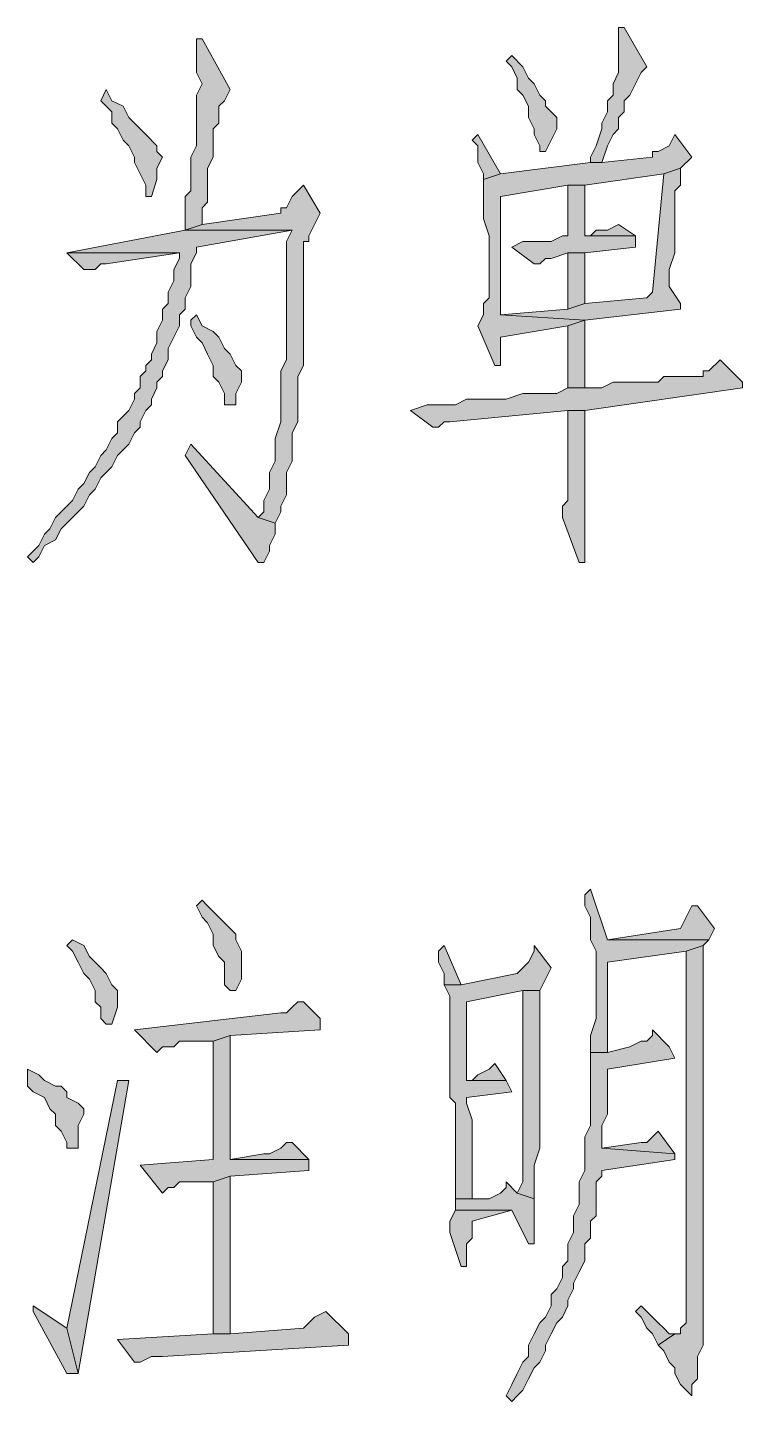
# Model space of a CAD drawing. Header units: millimetres. Extents: x 24 to 410, y 10 to 282.
# Drawn here: x 344.04 to 349.42, y 53.3 to 63.63 of the extents above; entities that cross this region are included whole.
import ezdxf

# ---------------------------------------------------------------- set-up
doc = ezdxf.new("R2010")
doc.units = ezdxf.units.MM

msp = doc.modelspace()

# ---------------------------------------------------------------- hatches: boundary and pattern name
h = msp.add_hatch(color=256)
h.dxf.hatch_style = 2
h.paths.add_polyline_path([(345.355333, 63.542333), (345.313, 63.542333), (345.313, 63.5), (345.313, 63.288333), (345.355333, 63.203667), (345.313, 63.119), (345.313, 62.738), (345.270667, 62.653333), (345.270667, 62.399333), (345.228333, 62.357), (345.228333, 62.103), (345.355333, 62.145333), (345.355333, 62.272333), (345.397667, 62.314667), (345.397667, 62.441667), (345.397667, 62.568667), (345.44, 62.653333), (345.44, 62.865), (345.482333, 62.907333), (345.482333, 63.034333), (345.524667, 63.076667), (345.567, 63.161333)])
h = msp.add_hatch(color=256)
h.dxf.hatch_style = 2
h.paths.add_polyline_path([(348.530333, 63.627), (348.488, 63.627), (348.488, 63.542333), (348.488, 63.288333), (348.445667, 63.203667), (348.445667, 63.119), (348.403333, 63.076667), (348.403333, 62.992), (348.361, 62.907333), (348.361, 62.865), (348.318667, 62.738), (348.276333, 62.653333), (348.276333, 62.611), (348.361, 62.611), (348.403333, 62.738), (348.445667, 62.822667), (348.488, 62.865), (348.488, 62.949667), (348.530333, 62.992), (348.530333, 63.076667), (348.572667, 63.119), (348.615, 63.203667), (348.657333, 63.288333), (348.699667, 63.330667)])
h = msp.add_hatch(color=256)
h.dxf.hatch_style = 2
h.paths.add_polyline_path([(347.683667, 63.415333), (347.641333, 63.373), (347.683667, 63.330667), (347.726, 63.246), (347.726, 63.161333), (347.768333, 63.119), (347.810667, 63.034333), (347.810667, 62.949667), (347.853, 62.865), (347.853, 62.822667), (347.895333, 62.738), (347.895333, 62.695667), (347.937667, 62.695667), (347.98, 62.780333), (348.022333, 62.865), (348.022333, 62.949667), (347.937667, 63.034333), (347.937667, 63.076667), (347.895333, 63.119), (347.853, 63.203667), (347.810667, 63.246), (347.768333, 63.330667)])
h = msp.add_hatch(color=256)
h.dxf.hatch_style = 2
h.paths.add_polyline_path([(344.635667, 63.161333), (344.593333, 63.076667), (344.635667, 63.034333), (344.678, 62.992), (344.678, 62.907333), (344.720333, 62.865), (344.762667, 62.780333), (344.805, 62.738), (344.847333, 62.653333), (344.847333, 62.611), (344.889667, 62.526333), (344.932, 62.441667), (344.932, 62.357), (344.974333, 62.357), (345.016667, 62.484), (345.016667, 62.568667), (345.059, 62.653333), (345.016667, 62.695667), (345.016667, 62.738), (344.932, 62.822667), (344.889667, 62.865), (344.847333, 62.907333), (344.805, 62.949667), (344.762667, 63.034333), (344.678, 63.076667)])
h = msp.add_hatch(color=256)
h.dxf.hatch_style = 2
h.paths.add_polyline_path([(347.429667, 62.822667), (347.387333, 62.780333), (347.429667, 62.738), (347.429667, 62.611), (347.472, 62.526333), (347.472, 62.484), (347.599, 62.526333)])
h = msp.add_hatch(color=256)
h.dxf.hatch_style = 2
h.paths.add_polyline_path([(348.911333, 62.822667), (348.869, 62.738), (348.784333, 62.695667), (348.742, 62.695667), (348.742, 62.653333), (348.361, 62.611), (348.276333, 62.611), (347.599, 62.526333), (347.472, 62.484), (347.472, 62.187667), (347.514333, 62.060667), (347.514333, 61.595), (347.472, 61.552667), (347.472, 61.468), (347.429667, 61.383333), (347.556667, 61.087), (347.599, 61.087), (347.599, 61.298667), (348.107, 61.383333), (348.234, 61.425667), (347.599, 61.468), (347.599, 62.357), (348.107, 62.441667), (348.234, 62.441667), (348.826667, 62.526333), (348.953667, 62.568667), (349.038333, 62.653333)])
h = msp.add_hatch(color=256)
h.dxf.hatch_style = 2
h.paths.add_polyline_path([(348.953667, 62.568667), (348.826667, 62.526333), (348.742, 61.637333), (348.699667, 61.595), (348.234, 61.552667), (348.107, 61.510333), (347.599, 61.468), (348.234, 61.425667), (348.953667, 61.510333), (348.953667, 61.552667), (348.869, 61.679667), (348.869, 61.806667), (348.911333, 61.933667), (348.911333, 62.399333), (348.953667, 62.441667)])
h = msp.add_hatch(color=256)
h.dxf.hatch_style = 2
h.paths.add_polyline_path([(346.117333, 62.441667), (346.032667, 62.357), (345.990333, 62.272333), (345.948, 62.272333), (345.948, 62.23), (345.355333, 62.145333), (345.228333, 62.103), (346.032667, 62.103), (345.990333, 62.018333), (345.990333, 61.129333), (345.948, 61.044667), (345.948, 60.790667), (345.948, 60.706), (345.948, 60.663667), (345.905667, 60.536667), (345.905667, 60.367333), (345.863333, 60.282667), (345.863333, 60.155667), (345.821, 60.071), (345.821, 59.986333), (345.778667, 59.944), (345.905667, 59.901667), (345.948, 59.986333), (345.948, 60.028667), (345.990333, 60.113333), (345.990333, 60.282667), (346.032667, 60.367333), (346.032667, 60.579), (346.075, 60.663667), (346.075, 61.002333), (346.117333, 61.087), (346.117333, 62.018333), (346.159667, 62.018333), (346.159667, 62.060667), (346.202, 62.145333), (346.244333, 62.23)])
h = msp.add_hatch(color=256)
h.dxf.hatch_style = 2
h.paths.add_polyline_path([(348.234, 62.441667), (348.107, 62.441667), (348.107, 62.314667), (348.107, 62.060667), (348.064667, 62.060667), (347.98, 62.018333), (347.768333, 62.018333), (347.683667, 61.976), (347.853, 61.849), (347.895333, 61.849), (347.937667, 61.891333), (347.98, 61.891333), (348.107, 61.933667), (348.234, 61.933667), (348.615, 61.976), (348.615, 62.060667), (348.234, 62.060667)])
h = msp.add_hatch(color=256)
h.dxf.hatch_style = 2
h.paths.add_polyline_path([(345.228333, 62.103), (344.339333, 61.933667), (345.186, 61.933667), (345.186, 61.891333), (345.143667, 61.806667), (345.143667, 61.722), (345.101333, 61.637333), (345.101333, 61.552667), (345.059, 61.510333), (345.059, 61.425667), (345.016667, 61.341), (345.016667, 61.256333), (344.974333, 61.171667), (344.974333, 61.129333), (344.932, 61.087), (344.932, 61.044667), (344.889667, 61.002333), (344.889667, 60.917667), (344.847333, 60.875333), (344.847333, 60.833), (344.805, 60.748333), (344.762667, 60.706), (344.720333, 60.663667), (344.720333, 60.579), (344.678, 60.536667), (344.635667, 60.452), (344.593333, 60.409667), (344.551, 60.325), (344.508667, 60.282667), (344.466333, 60.198), (344.424, 60.155667), (344.381667, 60.071), (344.339333, 60.028667), (344.254667, 59.944), (344.212333, 59.859333), (344.17, 59.817), (344.127667, 59.732333), (344.043, 59.647667), (344.085333, 59.605333), (344.127667, 59.647667), (344.17, 59.732333), (344.254667, 59.774667), (344.297, 59.859333), (344.339333, 59.901667), (344.424, 59.986333), (344.466333, 60.028667), (344.508667, 60.113333), (344.551, 60.155667), (344.593333, 60.240333), (344.635667, 60.282667), (344.678, 60.325), (344.720333, 60.409667), (344.762667, 60.452), (344.805, 60.494333), (344.847333, 60.579), (344.889667, 60.621333), (344.889667, 60.663667), (344.932, 60.748333), (344.974333, 60.790667), (344.974333, 60.833), (345.016667, 60.917667), (345.016667, 60.96), (345.059, 61.002333), (345.059, 61.044667), (345.101333, 61.129333), (345.101333, 61.214), (345.143667, 61.298667), (345.186, 61.383333), (345.186, 61.468), (345.228333, 61.510333), (345.228333, 61.595), (345.270667, 61.679667), (345.270667, 61.849), (345.313, 61.933667), (345.313, 61.976), (346.032667, 62.103)])
h = msp.add_hatch(color=256)
h.dxf.hatch_style = 2
h.paths.add_polyline_path([(348.488, 62.145333), (348.403333, 62.103), (348.318667, 62.103), (348.276333, 62.060667), (348.234, 62.060667), (348.615, 62.060667)])
h = msp.add_hatch(color=256)
h.dxf.hatch_style = 2
h.paths.add_polyline_path([(344.339333, 61.933667), (344.466333, 61.806667), (344.551, 61.806667), (344.593333, 61.849), (344.635667, 61.849), (345.186, 61.933667)])
h = msp.add_hatch(color=256)
h.dxf.hatch_style = 2
h.paths.add_polyline_path([(348.234, 61.933667), (348.107, 61.933667), (348.107, 61.891333), (348.107, 61.510333), (348.234, 61.552667)])
h = msp.add_hatch(color=256)
h.dxf.hatch_style = 2
h.paths.add_polyline_path([(345.313, 61.468), (345.270667, 61.425667), (345.270667, 61.383333), (345.313, 61.298667), (345.355333, 61.256333), (345.397667, 61.171667), (345.44, 61.087), (345.44, 61.002333), (345.482333, 60.96), (345.524667, 60.875333), (345.524667, 60.790667), (345.609333, 60.790667), (345.609333, 60.875333), (345.651667, 60.96), (345.651667, 61.044667), (345.609333, 61.087), (345.567, 61.171667), (345.524667, 61.214), (345.482333, 61.298667), (345.44, 61.341), (345.355333, 61.383333)])
h = msp.add_hatch(color=256)
h.dxf.hatch_style = 2
h.paths.add_polyline_path([(348.234, 61.425667), (348.107, 61.383333), (348.107, 60.917667), (348.234, 60.917667)])
h = msp.add_hatch(color=256)
h.dxf.hatch_style = 2
h.paths.add_polyline_path([(349.25, 61.129333), (349.165333, 61.044667), (349.123, 61.044667), (349.123, 61.002333), (348.826667, 61.002333), (348.784333, 60.96), (348.445667, 60.96), (348.361, 60.917667), (348.107, 60.917667), (348.022333, 60.875333), (347.768333, 60.875333), (347.641333, 60.833), (347.345, 60.833), (347.260333, 60.790667), (347.048667, 60.790667), (346.921667, 60.748333), (347.091, 60.621333), (347.133333, 60.621333), (347.175667, 60.663667), (347.218, 60.663667), (348.107, 60.748333), (348.234, 60.748333), (349.419333, 60.917667), (349.419333, 60.96)])
h = msp.add_hatch(color=256)
h.dxf.hatch_style = 2
h.paths.add_polyline_path([(348.234, 60.748333), (348.107, 60.748333), (348.107, 60.706), (348.107, 60.071), (348.064667, 60.028667), (348.064667, 59.944), (348.191667, 59.605333), (348.234, 59.605333), (348.234, 60.028667)])
h = msp.add_hatch(color=256)
h.dxf.hatch_style = 2
h.paths.add_polyline_path([(345.270667, 60.494333), (345.228333, 60.409667), (345.778667, 59.605333), (345.821, 59.605333), (345.863333, 59.69), (345.863333, 59.732333), (345.905667, 59.817), (345.905667, 59.901667), (345.778667, 59.944)])
h = msp.add_hatch(color=256)
h.dxf.hatch_style = 2
h.paths.add_polyline_path([(348.276333, 57.15), (348.234, 57.107667), (348.234, 57.023), (348.276333, 56.938333), (348.276333, 56.769), (348.318667, 56.684333), (348.318667, 56.176333), (348.276333, 56.049333), (348.276333, 55.922333), (348.403333, 55.922333), (348.403333, 56.599667), (348.996, 56.684333), (349.123, 56.726667), (349.165333, 56.769), (348.403333, 56.769)])
h = msp.add_hatch(color=256)
h.dxf.hatch_style = 2
h.paths.add_polyline_path([(345.355333, 57.065333), (345.313, 57.023), (345.355333, 56.938333), (345.397667, 56.896), (345.44, 56.811333), (345.44, 56.726667), (345.482333, 56.642), (345.524667, 56.599667), (345.524667, 56.430333), (345.567, 56.388), (345.609333, 56.388), (345.651667, 56.472667), (345.651667, 56.684333), (345.609333, 56.769), (345.609333, 56.811333), (345.567, 56.853667), (345.524667, 56.896), (345.482333, 56.938333), (345.397667, 57.023)])
h = msp.add_hatch(color=256)
h.dxf.hatch_style = 2
h.paths.add_polyline_path([(349.080667, 57.023), (349.038333, 57.023), (348.996, 56.938333), (348.953667, 56.853667), (348.403333, 56.769), (349.165333, 56.769), (349.207667, 56.853667)])
h = msp.add_hatch(color=256)
h.dxf.hatch_style = 2
h.paths.add_polyline_path([(344.381667, 56.769), (344.339333, 56.726667), (344.381667, 56.684333), (344.424, 56.599667), (344.466333, 56.515), (344.508667, 56.472667), (344.551, 56.388), (344.551, 56.303333), (344.593333, 56.261), (344.593333, 56.176333), (344.635667, 56.134), (344.678, 56.134), (344.720333, 56.261), (344.720333, 56.388), (344.678, 56.430333), (344.635667, 56.515), (344.593333, 56.557333), (344.551, 56.599667), (344.508667, 56.642), (344.466333, 56.726667)])
h = msp.add_hatch(color=256)
h.dxf.hatch_style = 2
h.paths.add_polyline_path([(347.175667, 56.726667), (347.133333, 56.684333), (347.133333, 56.599667), (347.175667, 56.515), (347.175667, 56.430333), (347.302667, 56.430333)])
h = msp.add_hatch(color=256)
h.dxf.hatch_style = 2
h.paths.add_polyline_path([(347.853, 56.726667), (347.853, 56.684333), (347.810667, 56.599667), (347.768333, 56.557333), (347.726, 56.515), (347.302667, 56.430333), (347.175667, 56.430333), (347.218, 56.345667), (347.218, 55.583667), (347.260333, 55.541333), (347.260333, 54.864), (347.260333, 54.821667), (347.387333, 54.821667), (347.387333, 54.906333), (347.387333, 55.414333), (347.345, 55.541333), (347.345, 55.583667), (347.683667, 55.626), (347.641333, 55.710667), (347.345, 55.710667), (347.345, 55.837667), (347.345, 56.303333), (347.768333, 56.388), (347.895333, 56.388), (347.937667, 56.472667), (347.98, 56.557333)])
h = msp.add_hatch(color=256)
h.dxf.hatch_style = 2
h.paths.add_polyline_path([(349.123, 56.726667), (348.996, 56.684333), (348.996, 53.890333), (348.953667, 53.848), (348.953667, 53.805667), (348.911333, 53.805667), (348.784333, 53.721), (348.826667, 53.678667), (348.869, 53.594), (348.911333, 53.551667), (348.911333, 53.509333), (348.953667, 53.424667), (348.996, 53.382333), (349.038333, 53.34), (349.038333, 53.424667), (349.080667, 53.467), (349.080667, 53.636333), (349.123, 53.721), (349.123, 54.144333), (349.123, 54.271333)])
h = msp.add_hatch(color=256)
h.dxf.hatch_style = 2
h.paths.add_polyline_path([(346.117333, 56.303333), (346.075, 56.303333), (346.032667, 56.261), (345.990333, 56.218667), (345.948, 56.218667), (344.847333, 56.091667), (345.016667, 55.922333), (345.059, 55.964667), (345.143667, 55.964667), (345.186, 56.007), (345.44, 56.007), (345.567, 56.049333), (346.244333, 56.091667), (346.244333, 56.176333)])
h = msp.add_hatch(color=256)
h.dxf.hatch_style = 2
h.paths.add_polyline_path([(347.895333, 56.388), (347.768333, 56.388), (347.768333, 56.261), (347.768333, 54.948667), (347.726, 54.864), (347.853, 54.821667), (347.853, 55.075667), (347.895333, 55.202667), (347.895333, 55.287333)])
h = msp.add_hatch(color=256)
h.dxf.hatch_style = 2
h.paths.add_polyline_path([(348.742, 56.091667), (348.742, 56.049333), (348.699667, 56.007), (348.657333, 56.007), (348.572667, 55.964667), (348.403333, 55.922333), (348.276333, 55.922333), (348.276333, 55.837667), (348.276333, 55.372), (348.234, 55.287333), (348.234, 55.033333), (348.191667, 54.948667), (348.191667, 54.779333), (348.149333, 54.694667), (348.149333, 54.567667), (348.107, 54.483), (348.107, 54.440667), (348.107, 54.356), (348.064667, 54.313667), (348.064667, 54.229), (348.022333, 54.144333), (347.98, 54.102), (347.98, 54.017333), (347.937667, 53.932667), (347.895333, 53.890333), (347.853, 53.805667), (347.810667, 53.721), (347.810667, 53.636333), (347.768333, 53.594), (347.726, 53.509333), (347.683667, 53.424667), (347.641333, 53.34), (347.683667, 53.297667), (347.726, 53.34), (347.768333, 53.382333), (347.810667, 53.467), (347.853, 53.551667), (347.895333, 53.594), (347.937667, 53.678667), (347.937667, 53.721), (347.98, 53.805667), (348.022333, 53.890333), (348.064667, 53.932667), (348.107, 54.017333), (348.107, 54.059667), (348.149333, 54.144333), (348.149333, 54.186667), (348.191667, 54.271333), (348.234, 54.356), (348.234, 54.483), (348.276333, 54.525333), (348.276333, 54.652333), (348.318667, 54.694667), (348.318667, 54.948667), (348.361, 54.991), (348.361, 55.033333), (348.911333, 55.118), (348.911333, 55.160333), (348.361, 55.202667), (348.361, 55.372), (348.403333, 55.456667), (348.403333, 55.795333), (348.911333, 55.88), (348.869, 55.964667)])
h = msp.add_hatch(color=256)
h.dxf.hatch_style = 2
h.paths.add_polyline_path([(345.567, 56.049333), (345.44, 56.007), (345.44, 55.118), (344.889667, 55.075667), (345.059, 54.864), (345.101333, 54.906333), (345.143667, 54.906333), (345.186, 54.948667), (345.44, 54.948667), (345.567, 54.991), (346.159667, 55.033333), (346.159667, 55.118), (345.567, 55.118)])
h = msp.add_hatch(color=256)
h.dxf.hatch_style = 2
h.paths.add_polyline_path([(344.043, 55.795333), (344.043, 55.668333), (344.085333, 55.626), (344.17, 55.583667), (344.212333, 55.499), (344.254667, 55.456667), (344.254667, 55.372), (344.297, 55.329667), (344.339333, 55.245), (344.339333, 55.202667), (344.424, 55.202667), (344.424, 55.372), (344.466333, 55.456667), (344.466333, 55.499), (344.424, 55.541333), (344.339333, 55.583667), (344.339333, 55.626), (344.297, 55.668333), (344.254667, 55.668333), (344.17, 55.710667), (344.127667, 55.753)])
h = msp.add_hatch(color=256)
h.dxf.hatch_style = 2
h.paths.add_polyline_path([(347.556667, 55.837667), (347.514333, 55.795333), (347.429667, 55.753), (347.387333, 55.710667), (347.345, 55.710667), (347.641333, 55.710667)])
h = msp.add_hatch(color=256)
h.dxf.hatch_style = 2
h.paths.add_polyline_path([(344.720333, 55.710667), (344.339333, 53.848), (344.424, 53.509333), (344.805, 55.710667)])
h = msp.add_hatch(color=256)
h.dxf.hatch_style = 2
h.paths.add_polyline_path([(348.784333, 55.329667), (348.742, 55.287333), (348.699667, 55.245), (348.657333, 55.245), (348.361, 55.202667), (348.911333, 55.160333)])
h = msp.add_hatch(color=256)
h.dxf.hatch_style = 2
h.paths.add_polyline_path([(346.032667, 55.245), (345.990333, 55.245), (345.948, 55.202667), (345.863333, 55.160333), (345.821, 55.160333), (345.567, 55.118), (346.159667, 55.118)])
h = msp.add_hatch(color=256)
h.dxf.hatch_style = 2
h.paths.add_polyline_path([(345.567, 54.991), (345.44, 54.948667), (345.44, 53.805667), (345.567, 53.805667)])
h = msp.add_hatch(color=256)
h.dxf.hatch_style = 2
h.paths.add_polyline_path([(347.641333, 54.948667), (347.641333, 54.906333), (347.599, 54.864), (347.514333, 54.821667), (347.260333, 54.821667), (347.260333, 54.737), (347.683667, 54.737), (347.810667, 54.483), (347.853, 54.483), (347.853, 54.567667), (347.853, 54.821667), (347.726, 54.864)])
h = msp.add_hatch(color=256)
h.dxf.hatch_style = 2
h.paths.add_polyline_path([(347.260333, 54.737), (347.218, 54.652333), (347.218, 54.567667), (347.302667, 54.313667), (347.345, 54.313667), (347.345, 54.356), (347.345, 54.483), (347.387333, 54.525333), (347.387333, 54.652333), (347.683667, 54.737)])
h = msp.add_hatch(color=256)
h.dxf.hatch_style = 2
h.paths.add_polyline_path([(344.085333, 54.017333), (344.085333, 53.975), (344.339333, 53.509333), (344.424, 53.509333), (344.339333, 53.848)])
h = msp.add_hatch(color=256)
h.dxf.hatch_style = 2
h.paths.add_polyline_path([(346.286667, 53.975), (346.202, 53.932667), (346.159667, 53.890333), (346.117333, 53.848), (345.567, 53.805667), (345.44, 53.805667), (344.720333, 53.763333), (344.847333, 53.594), (344.889667, 53.594), (344.974333, 53.636333), (345.059, 53.636333), (346.456, 53.721), (346.456, 53.805667)])
h = msp.add_hatch(color=256)
h.dxf.hatch_style = 2
h.paths.add_polyline_path([(348.657333, 54.017333), (348.615, 53.975), (348.657333, 53.932667), (348.699667, 53.848), (348.742, 53.805667), (348.784333, 53.721), (348.911333, 53.805667), (348.869, 53.805667), (348.826667, 53.848), (348.784333, 53.890333), (348.742, 53.932667)])

# ---------------------------------------------------------------- linework, layer by layer
at = {"lineweight": 0}
for points in [[(345.355333, 63.542333), (345.313, 63.542333), (345.313, 63.5), (345.313, 63.288333), (345.355333, 63.203667), (345.313, 63.119), (345.313, 62.738), (345.270667, 62.653333), (345.270667, 62.399333), (345.228333, 62.357), (345.228333, 62.103), (345.355333, 62.145333), (345.355333, 62.272333), (345.397667, 62.314667), (345.397667, 62.441667), (345.397667, 62.568667), (345.44, 62.653333), (345.44, 62.865), (345.482333, 62.907333), (345.482333, 63.034333), (345.524667, 63.076667), (345.567, 63.161333)], [(348.530333, 63.627), (348.488, 63.627), (348.488, 63.542333), (348.488, 63.288333), (348.445667, 63.203667), (348.445667, 63.119), (348.403333, 63.076667), (348.403333, 62.992), (348.361, 62.907333), (348.361, 62.865), (348.318667, 62.738), (348.276333, 62.653333), (348.276333, 62.611), (348.361, 62.611), (348.403333, 62.738), (348.445667, 62.822667), (348.488, 62.865), (348.488, 62.949667), (348.530333, 62.992), (348.530333, 63.076667), (348.572667, 63.119), (348.615, 63.203667), (348.657333, 63.288333), (348.699667, 63.330667)], [(347.683667, 63.415333), (347.641333, 63.373), (347.683667, 63.330667), (347.726, 63.246), (347.726, 63.161333), (347.768333, 63.119), (347.810667, 63.034333), (347.810667, 62.949667), (347.853, 62.865), (347.853, 62.822667), (347.895333, 62.738), (347.895333, 62.695667), (347.937667, 62.695667), (347.98, 62.780333), (348.022333, 62.865), (348.022333, 62.949667), (347.937667, 63.034333), (347.937667, 63.076667), (347.895333, 63.119), (347.853, 63.203667), (347.810667, 63.246), (347.768333, 63.330667)], [(344.635667, 63.161333), (344.593333, 63.076667), (344.635667, 63.034333), (344.678, 62.992), (344.678, 62.907333), (344.720333, 62.865), (344.762667, 62.780333), (344.805, 62.738), (344.847333, 62.653333), (344.847333, 62.611), (344.889667, 62.526333), (344.932, 62.441667), (344.932, 62.357), (344.974333, 62.357), (345.016667, 62.484), (345.016667, 62.568667), (345.059, 62.653333), (345.016667, 62.695667), (345.016667, 62.738), (344.932, 62.822667), (344.889667, 62.865), (344.847333, 62.907333), (344.805, 62.949667), (344.762667, 63.034333), (344.678, 63.076667)], [(347.429667, 62.822667), (347.387333, 62.780333), (347.429667, 62.738), (347.429667, 62.611), (347.472, 62.526333), (347.472, 62.484), (347.599, 62.526333)], [(348.911333, 62.822667), (348.869, 62.738), (348.784333, 62.695667), (348.742, 62.695667), (348.742, 62.653333), (348.361, 62.611), (348.276333, 62.611), (347.599, 62.526333), (347.472, 62.484), (347.472, 62.187667), (347.514333, 62.060667), (347.514333, 61.595), (347.472, 61.552667), (347.472, 61.468), (347.429667, 61.383333), (347.556667, 61.087), (347.599, 61.087), (347.599, 61.298667), (348.107, 61.383333), (348.234, 61.425667), (347.599, 61.468), (347.599, 62.357), (348.107, 62.441667), (348.234, 62.441667), (348.826667, 62.526333), (348.953667, 62.568667), (349.038333, 62.653333)], [(348.953667, 62.568667), (348.826667, 62.526333), (348.742, 61.637333), (348.699667, 61.595), (348.234, 61.552667), (348.107, 61.510333), (347.599, 61.468), (348.234, 61.425667), (348.953667, 61.510333), (348.953667, 61.552667), (348.869, 61.679667), (348.869, 61.806667), (348.911333, 61.933667), (348.911333, 62.399333), (348.953667, 62.441667)], [(346.117333, 62.441667), (346.032667, 62.357), (345.990333, 62.272333), (345.948, 62.272333), (345.948, 62.23), (345.355333, 62.145333), (345.228333, 62.103), (346.032667, 62.103), (345.990333, 62.018333), (345.990333, 61.129333), (345.948, 61.044667), (345.948, 60.790667), (345.948, 60.706), (345.948, 60.663667), (345.905667, 60.536667), (345.905667, 60.367333), (345.863333, 60.282667), (345.863333, 60.155667), (345.821, 60.071), (345.821, 59.986333), (345.778667, 59.944), (345.905667, 59.901667), (345.948, 59.986333), (345.948, 60.028667), (345.990333, 60.113333), (345.990333, 60.282667), (346.032667, 60.367333), (346.032667, 60.579), (346.075, 60.663667), (346.075, 61.002333), (346.117333, 61.087), (346.117333, 62.018333), (346.159667, 62.018333), (346.159667, 62.060667), (346.202, 62.145333), (346.244333, 62.23)], [(348.234, 62.441667), (348.107, 62.441667), (348.107, 62.314667), (348.107, 62.060667), (348.064667, 62.060667), (347.98, 62.018333), (347.768333, 62.018333), (347.683667, 61.976), (347.853, 61.849), (347.895333, 61.849), (347.937667, 61.891333), (347.98, 61.891333), (348.107, 61.933667), (348.234, 61.933667), (348.615, 61.976), (348.615, 62.060667), (348.234, 62.060667)], [(345.228333, 62.103), (344.339333, 61.933667), (345.186, 61.933667), (345.186, 61.891333), (345.143667, 61.806667), (345.143667, 61.722), (345.101333, 61.637333), (345.101333, 61.552667), (345.059, 61.510333), (345.059, 61.425667), (345.016667, 61.341), (345.016667, 61.256333), (344.974333, 61.171667), (344.974333, 61.129333), (344.932, 61.087), (344.932, 61.044667), (344.889667, 61.002333), (344.889667, 60.917667), (344.847333, 60.875333), (344.847333, 60.833), (344.805, 60.748333), (344.762667, 60.706), (344.720333, 60.663667), (344.720333, 60.579), (344.678, 60.536667), (344.635667, 60.452), (344.593333, 60.409667), (344.551, 60.325), (344.508667, 60.282667), (344.466333, 60.198), (344.424, 60.155667), (344.381667, 60.071), (344.339333, 60.028667), (344.254667, 59.944), (344.212333, 59.859333), (344.17, 59.817), (344.127667, 59.732333), (344.043, 59.647667), (344.085333, 59.605333), (344.127667, 59.647667), (344.17, 59.732333), (344.254667, 59.774667), (344.297, 59.859333), (344.339333, 59.901667), (344.424, 59.986333), (344.466333, 60.028667), (344.508667, 60.113333), (344.551, 60.155667), (344.593333, 60.240333), (344.635667, 60.282667), (344.678, 60.325), (344.720333, 60.409667), (344.762667, 60.452), (344.805, 60.494333), (344.847333, 60.579), (344.889667, 60.621333), (344.889667, 60.663667), (344.932, 60.748333), (344.974333, 60.790667), (344.974333, 60.833), (345.016667, 60.917667), (345.016667, 60.96), (345.059, 61.002333), (345.059, 61.044667), (345.101333, 61.129333), (345.101333, 61.214), (345.143667, 61.298667), (345.186, 61.383333), (345.186, 61.468), (345.228333, 61.510333), (345.228333, 61.595), (345.270667, 61.679667), (345.270667, 61.849), (345.313, 61.933667), (345.313, 61.976), (346.032667, 62.103)], [(348.488, 62.145333), (348.403333, 62.103), (348.318667, 62.103), (348.276333, 62.060667), (348.234, 62.060667), (348.615, 62.060667)], [(344.339333, 61.933667), (344.466333, 61.806667), (344.551, 61.806667), (344.593333, 61.849), (344.635667, 61.849), (345.186, 61.933667)], [(348.234, 61.933667), (348.107, 61.933667), (348.107, 61.891333), (348.107, 61.510333), (348.234, 61.552667)], [(345.313, 61.468), (345.270667, 61.425667), (345.270667, 61.383333), (345.313, 61.298667), (345.355333, 61.256333), (345.397667, 61.171667), (345.44, 61.087), (345.44, 61.002333), (345.482333, 60.96), (345.524667, 60.875333), (345.524667, 60.790667), (345.609333, 60.790667), (345.609333, 60.875333), (345.651667, 60.96), (345.651667, 61.044667), (345.609333, 61.087), (345.567, 61.171667), (345.524667, 61.214), (345.482333, 61.298667), (345.44, 61.341), (345.355333, 61.383333)], [(348.234, 61.425667), (348.107, 61.383333), (348.107, 60.917667), (348.234, 60.917667)], [(349.25, 61.129333), (349.165333, 61.044667), (349.123, 61.044667), (349.123, 61.002333), (348.826667, 61.002333), (348.784333, 60.96), (348.445667, 60.96), (348.361, 60.917667), (348.107, 60.917667), (348.022333, 60.875333), (347.768333, 60.875333), (347.641333, 60.833), (347.345, 60.833), (347.260333, 60.790667), (347.048667, 60.790667), (346.921667, 60.748333), (347.091, 60.621333), (347.133333, 60.621333), (347.175667, 60.663667), (347.218, 60.663667), (348.107, 60.748333), (348.234, 60.748333), (349.419333, 60.917667), (349.419333, 60.96)], [(348.234, 60.748333), (348.107, 60.748333), (348.107, 60.706), (348.107, 60.071), (348.064667, 60.028667), (348.064667, 59.944), (348.191667, 59.605333), (348.234, 59.605333), (348.234, 60.028667)], [(345.270667, 60.494333), (345.228333, 60.409667), (345.778667, 59.605333), (345.821, 59.605333), (345.863333, 59.69), (345.863333, 59.732333), (345.905667, 59.817), (345.905667, 59.901667), (345.778667, 59.944)], [(348.276333, 57.15), (348.234, 57.107667), (348.234, 57.023), (348.276333, 56.938333), (348.276333, 56.769), (348.318667, 56.684333), (348.318667, 56.176333), (348.276333, 56.049333), (348.276333, 55.922333), (348.403333, 55.922333), (348.403333, 56.599667), (348.996, 56.684333), (349.123, 56.726667), (349.165333, 56.769), (348.403333, 56.769)], [(345.355333, 57.065333), (345.313, 57.023), (345.355333, 56.938333), (345.397667, 56.896), (345.44, 56.811333), (345.44, 56.726667), (345.482333, 56.642), (345.524667, 56.599667), (345.524667, 56.430333), (345.567, 56.388), (345.609333, 56.388), (345.651667, 56.472667), (345.651667, 56.684333), (345.609333, 56.769), (345.609333, 56.811333), (345.567, 56.853667), (345.524667, 56.896), (345.482333, 56.938333), (345.397667, 57.023)], [(349.080667, 57.023), (349.038333, 57.023), (348.996, 56.938333), (348.953667, 56.853667), (348.403333, 56.769), (349.165333, 56.769), (349.207667, 56.853667)], [(344.381667, 56.769), (344.339333, 56.726667), (344.381667, 56.684333), (344.424, 56.599667), (344.466333, 56.515), (344.508667, 56.472667), (344.551, 56.388), (344.551, 56.303333), (344.593333, 56.261), (344.593333, 56.176333), (344.635667, 56.134), (344.678, 56.134), (344.720333, 56.261), (344.720333, 56.388), (344.678, 56.430333), (344.635667, 56.515), (344.593333, 56.557333), (344.551, 56.599667), (344.508667, 56.642), (344.466333, 56.726667)], [(347.175667, 56.726667), (347.133333, 56.684333), (347.133333, 56.599667), (347.175667, 56.515), (347.175667, 56.430333), (347.302667, 56.430333)], [(347.853, 56.726667), (347.853, 56.684333), (347.810667, 56.599667), (347.768333, 56.557333), (347.726, 56.515), (347.302667, 56.430333), (347.175667, 56.430333), (347.218, 56.345667), (347.218, 55.583667), (347.260333, 55.541333), (347.260333, 54.864), (347.260333, 54.821667), (347.387333, 54.821667), (347.387333, 54.906333), (347.387333, 55.414333), (347.345, 55.541333), (347.345, 55.583667), (347.683667, 55.626), (347.641333, 55.710667), (347.345, 55.710667), (347.345, 55.837667), (347.345, 56.303333), (347.768333, 56.388), (347.895333, 56.388), (347.937667, 56.472667), (347.98, 56.557333)], [(349.123, 56.726667), (348.996, 56.684333), (348.996, 53.890333), (348.953667, 53.848), (348.953667, 53.805667), (348.911333, 53.805667), (348.784333, 53.721), (348.826667, 53.678667), (348.869, 53.594), (348.911333, 53.551667), (348.911333, 53.509333), (348.953667, 53.424667), (348.996, 53.382333), (349.038333, 53.34), (349.038333, 53.424667), (349.080667, 53.467), (349.080667, 53.636333), (349.123, 53.721), (349.123, 54.144333), (349.123, 54.271333)], [(346.117333, 56.303333), (346.075, 56.303333), (346.032667, 56.261), (345.990333, 56.218667), (345.948, 56.218667), (344.847333, 56.091667), (345.016667, 55.922333), (345.059, 55.964667), (345.143667, 55.964667), (345.186, 56.007), (345.44, 56.007), (345.567, 56.049333), (346.244333, 56.091667), (346.244333, 56.176333)], [(347.895333, 56.388), (347.768333, 56.388), (347.768333, 56.261), (347.768333, 54.948667), (347.726, 54.864), (347.853, 54.821667), (347.853, 55.075667), (347.895333, 55.202667), (347.895333, 55.287333)], [(348.742, 56.091667), (348.742, 56.049333), (348.699667, 56.007), (348.657333, 56.007), (348.572667, 55.964667), (348.403333, 55.922333), (348.276333, 55.922333), (348.276333, 55.837667), (348.276333, 55.372), (348.234, 55.287333), (348.234, 55.033333), (348.191667, 54.948667), (348.191667, 54.779333), (348.149333, 54.694667), (348.149333, 54.567667), (348.107, 54.483), (348.107, 54.440667), (348.107, 54.356), (348.064667, 54.313667), (348.064667, 54.229), (348.022333, 54.144333), (347.98, 54.102), (347.98, 54.017333), (347.937667, 53.932667), (347.895333, 53.890333), (347.853, 53.805667), (347.810667, 53.721), (347.810667, 53.636333), (347.768333, 53.594), (347.726, 53.509333), (347.683667, 53.424667), (347.641333, 53.34), (347.683667, 53.297667), (347.726, 53.34), (347.768333, 53.382333), (347.810667, 53.467), (347.853, 53.551667), (347.895333, 53.594), (347.937667, 53.678667), (347.937667, 53.721), (347.98, 53.805667), (348.022333, 53.890333), (348.064667, 53.932667), (348.107, 54.017333), (348.107, 54.059667), (348.149333, 54.144333), (348.149333, 54.186667), (348.191667, 54.271333), (348.234, 54.356), (348.234, 54.483), (348.276333, 54.525333), (348.276333, 54.652333), (348.318667, 54.694667), (348.318667, 54.948667), (348.361, 54.991), (348.361, 55.033333), (348.911333, 55.118), (348.911333, 55.160333), (348.361, 55.202667), (348.361, 55.372), (348.403333, 55.456667), (348.403333, 55.795333), (348.911333, 55.88), (348.869, 55.964667)], [(345.567, 56.049333), (345.44, 56.007), (345.44, 55.118), (344.889667, 55.075667), (345.059, 54.864), (345.101333, 54.906333), (345.143667, 54.906333), (345.186, 54.948667), (345.44, 54.948667), (345.567, 54.991), (346.159667, 55.033333), (346.159667, 55.118), (345.567, 55.118)], [(344.043, 55.795333), (344.043, 55.668333), (344.085333, 55.626), (344.17, 55.583667), (344.212333, 55.499), (344.254667, 55.456667), (344.254667, 55.372), (344.297, 55.329667), (344.339333, 55.245), (344.339333, 55.202667), (344.424, 55.202667), (344.424, 55.372), (344.466333, 55.456667), (344.466333, 55.499), (344.424, 55.541333), (344.339333, 55.583667), (344.339333, 55.626), (344.297, 55.668333), (344.254667, 55.668333), (344.17, 55.710667), (344.127667, 55.753)], [(347.556667, 55.837667), (347.514333, 55.795333), (347.429667, 55.753), (347.387333, 55.710667), (347.345, 55.710667), (347.641333, 55.710667)], [(344.720333, 55.710667), (344.339333, 53.848), (344.424, 53.509333), (344.805, 55.710667)], [(348.784333, 55.329667), (348.742, 55.287333), (348.699667, 55.245), (348.657333, 55.245), (348.361, 55.202667), (348.911333, 55.160333)], [(346.032667, 55.245), (345.990333, 55.245), (345.948, 55.202667), (345.863333, 55.160333), (345.821, 55.160333), (345.567, 55.118), (346.159667, 55.118)], [(345.567, 54.991), (345.44, 54.948667), (345.44, 53.805667), (345.567, 53.805667)], [(347.641333, 54.948667), (347.641333, 54.906333), (347.599, 54.864), (347.514333, 54.821667), (347.260333, 54.821667), (347.260333, 54.737), (347.683667, 54.737), (347.810667, 54.483), (347.853, 54.483), (347.853, 54.567667), (347.853, 54.821667), (347.726, 54.864)], [(347.260333, 54.737), (347.218, 54.652333), (347.218, 54.567667), (347.302667, 54.313667), (347.345, 54.313667), (347.345, 54.356), (347.345, 54.483), (347.387333, 54.525333), (347.387333, 54.652333), (347.683667, 54.737)], [(344.085333, 54.017333), (344.085333, 53.975), (344.339333, 53.509333), (344.424, 53.509333), (344.339333, 53.848)], [(346.286667, 53.975), (346.202, 53.932667), (346.159667, 53.890333), (346.117333, 53.848), (345.567, 53.805667), (345.44, 53.805667), (344.720333, 53.763333), (344.847333, 53.594), (344.889667, 53.594), (344.974333, 53.636333), (345.059, 53.636333), (346.456, 53.721), (346.456, 53.805667)], [(348.657333, 54.017333), (348.615, 53.975), (348.657333, 53.932667), (348.699667, 53.848), (348.742, 53.805667), (348.784333, 53.721), (348.911333, 53.805667), (348.869, 53.805667), (348.826667, 53.848), (348.784333, 53.890333), (348.742, 53.932667)]]:
    msp.add_lwpolyline(points, close=True, dxfattribs=at)

doc.saveas('drawing.dxf')
